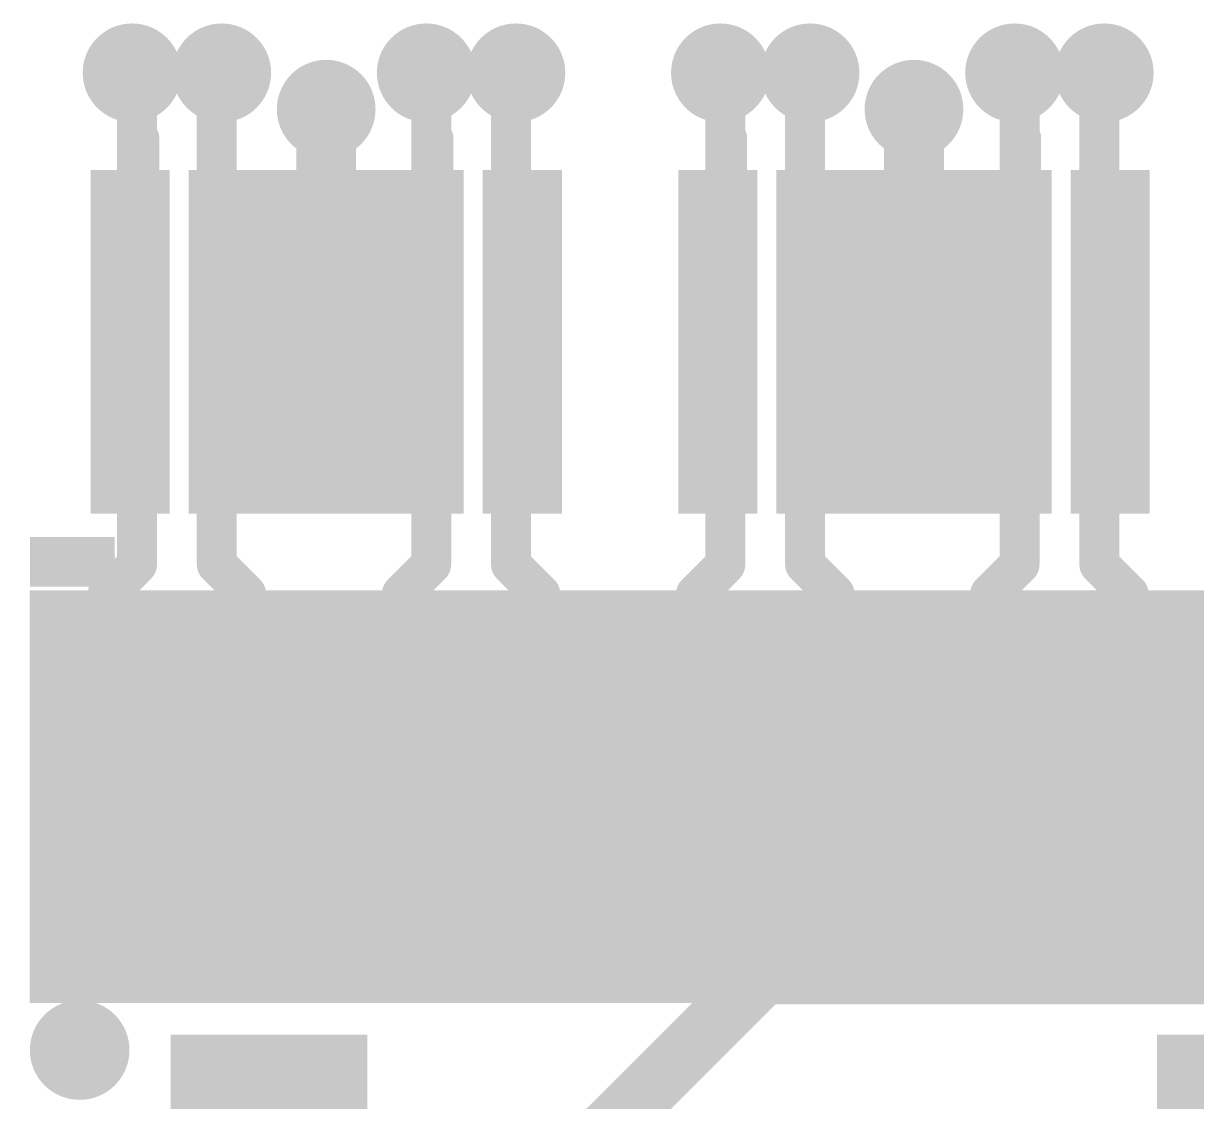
# Model space of a CAD drawing. Header units: millimetres. Extents: x -0.39 to 4.37, y -0.38 to 3.54.
# Drawn here: x 1.8195 to 2.055, y 3.0705 to 3.2869 of the extents above; entities that cross this region are included whole.
import ezdxf

# ---------------------------------------------------------------- set-up
doc = ezdxf.new("R2010")
doc.units = ezdxf.units.MM
doc.header["$MEASUREMENT"] = 0
for name, color, linetype in [('BottomLayer', 5, 'Continuous'), ('BottomPaste', 16, 'Continuous'), ('BottomSolder', 6, 'Continuous'), ('TopLayer', 1, 'Continuous'), ('TopOverlay', 2, 'Continuous'), ('TopPaste', 8, 'Continuous'), ('TopSolder', 216, 'Continuous'), ('ViaHoleLayer', 16, 'Continuous')]:
    doc.layers.add(name, color=color, linetype=linetype)

# ---------------------------------------------------------------- blocks, each defined once
blk = doc.blocks.new('SOT23_3_B_201')
at = {"layer": 'BottomLayer'}
for points in [[(-0.02166, 0.02657), (-0.05316, 0.02657), (-0.05316, 0.05807), (-0.02166, 0.05807)], [(0.05314, 0.02657), (0.02165, 0.02657), (0.02165, 0.05807), (0.05314, 0.05807)], [(0.01574, -0.05807), (-0.01575, -0.05807), (-0.01575, -0.02657), (0.01574, -0.02657)]]:
    blk.add_hatch(color=5, dxfattribs=at).paths.add_polyline_path(points)
at = {"layer": 'BottomPaste'}
for points in [[(-0.02166, 0.02657), (-0.05316, 0.02657), (-0.05316, 0.05807), (-0.02166, 0.05807)], [(0.05314, 0.02657), (0.02165, 0.02657), (0.02165, 0.05807), (0.05314, 0.05807)], [(0.01574, -0.05807), (-0.01575, -0.05807), (-0.01575, -0.02657), (0.01574, -0.02657)]]:
    blk.add_hatch(color=16, dxfattribs=at).paths.add_polyline_path(points)
at = {"layer": 'BottomSolder'}
for points in [[(-0.01766, 0.02257), (-0.05716, 0.02257), (-0.05716, 0.06207), (-0.01766, 0.06207)], [(0.05714, 0.02257), (0.01765, 0.02257), (0.01765, 0.06207), (0.05714, 0.06207)], [(0.01974, -0.06207), (-0.01975, -0.06207), (-0.01975, -0.02257), (0.01974, -0.02257)]]:
    blk.add_hatch(color=6, dxfattribs=at).paths.add_polyline_path(points)
blk = doc.blocks.new('SOT23_3_B_203')
at = {"layer": 'BottomLayer'}
for points in [[(-0.02166, 0.02657), (-0.05316, 0.02657), (-0.05316, 0.05807), (-0.02166, 0.05807)], [(0.05314, 0.02657), (0.02165, 0.02657), (0.02165, 0.05807), (0.05314, 0.05807)], [(0.01574, -0.05807), (-0.01575, -0.05807), (-0.01575, -0.02657), (0.01574, -0.02657)]]:
    blk.add_hatch(color=5, dxfattribs=at).paths.add_polyline_path(points)
at = {"layer": 'BottomPaste'}
for points in [[(-0.02166, 0.02657), (-0.05316, 0.02657), (-0.05316, 0.05807), (-0.02166, 0.05807)], [(0.05314, 0.02657), (0.02165, 0.02657), (0.02165, 0.05807), (0.05314, 0.05807)], [(0.01574, -0.05807), (-0.01575, -0.05807), (-0.01575, -0.02657), (0.01574, -0.02657)]]:
    blk.add_hatch(color=16, dxfattribs=at).paths.add_polyline_path(points)
at = {"layer": 'BottomSolder'}
for points in [[(-0.01766, 0.02257), (-0.05716, 0.02257), (-0.05716, 0.06207), (-0.01766, 0.06207)], [(0.05714, 0.02257), (0.01765, 0.02257), (0.01765, 0.06207), (0.05714, 0.06207)], [(0.01974, -0.06207), (-0.01975, -0.06207), (-0.01975, -0.02257), (0.01974, -0.02257)]]:
    blk.add_hatch(color=6, dxfattribs=at).paths.add_polyline_path(points)
blk = doc.blocks.new('10029449_111RLF_236')
at = {"layer": 'TopLayer'}
for points in [[(-0.04528, 0.15354), (-0.03346, 0.15354), (-0.03346, 0.07874), (-0.04528, 0.07874)], [(-0.02559, 0.15354), (-0.01378, 0.15354), (-0.01378, 0.07874), (-0.02559, 0.07874)], [(-0.00591, 0.15354), (0.00591, 0.15354), (0.00591, 0.07874), (-0.00591, 0.07874)], [(0.01378, 0.15354), (0.02559, 0.15354), (0.02559, 0.07874), (0.01378, 0.07874)], [(0.03346, 0.15354), (0.04528, 0.15354), (0.04528, 0.07874), (0.03346, 0.07874)], [(0.05315, 0.15354), (0.06496, 0.15354), (0.06496, 0.07874), (0.05315, 0.07874)], [(0.07283, 0.15354), (0.08465, 0.15354), (0.08465, 0.07874), (0.07283, 0.07874)], [(0.09252, 0.15354), (0.10433, 0.15354), (0.10433, 0.07874), (0.09252, 0.07874)], [(0.1122, 0.15354), (0.12402, 0.15354), (0.12402, 0.07874), (0.1122, 0.07874)], [(0.13189, 0.15354), (0.1437, 0.15354), (0.1437, 0.07874), (0.13189, 0.07874)], [(0.15157, 0.15354), (0.16339, 0.15354), (0.16339, 0.07874), (0.15157, 0.07874)], [(0.17126, 0.15354), (0.18307, 0.15354), (0.18307, 0.07874), (0.17126, 0.07874)]]:
    blk.add_hatch(color=1, dxfattribs=at).paths.add_polyline_path(points)
at = {"layer": 'TopOverlay'}
blk.add_hatch(color=2, dxfattribs=at).paths.add_polyline_path([(0.17, 0.064), (0.187, 0.064), (0.187, 0.074), (0.17, 0.074)])
at = {"layer": 'TopPaste'}
for points in [[(-0.04528, 0.15354), (-0.03346, 0.15354), (-0.03346, 0.07874), (-0.04528, 0.07874)], [(-0.02559, 0.15354), (-0.01378, 0.15354), (-0.01378, 0.07874), (-0.02559, 0.07874)], [(-0.00591, 0.15354), (0.00591, 0.15354), (0.00591, 0.07874), (-0.00591, 0.07874)], [(0.01378, 0.15354), (0.02559, 0.15354), (0.02559, 0.07874), (0.01378, 0.07874)], [(0.03346, 0.15354), (0.04528, 0.15354), (0.04528, 0.07874), (0.03346, 0.07874)], [(0.05315, 0.15354), (0.06496, 0.15354), (0.06496, 0.07874), (0.05315, 0.07874)], [(0.07283, 0.15354), (0.08465, 0.15354), (0.08465, 0.07874), (0.07283, 0.07874)], [(0.09252, 0.15354), (0.10433, 0.15354), (0.10433, 0.07874), (0.09252, 0.07874)], [(0.1122, 0.15354), (0.12402, 0.15354), (0.12402, 0.07874), (0.1122, 0.07874)], [(0.13189, 0.15354), (0.1437, 0.15354), (0.1437, 0.07874), (0.13189, 0.07874)], [(0.15157, 0.15354), (0.16339, 0.15354), (0.16339, 0.07874), (0.15157, 0.07874)], [(0.17126, 0.15354), (0.18307, 0.15354), (0.18307, 0.07874), (0.17126, 0.07874)]]:
    blk.add_hatch(color=8, dxfattribs=at).paths.add_polyline_path(points)
at = {"layer": 'TopSolder'}
for points in [[(-0.04928, 0.15754), (-0.02946, 0.15754), (-0.02946, 0.07474), (-0.04928, 0.07474)], [(-0.02959, 0.15754), (-0.00978, 0.15754), (-0.00978, 0.07474), (-0.02959, 0.07474)], [(-0.00991, 0.15754), (0.00991, 0.15754), (0.00991, 0.07474), (-0.00991, 0.07474)], [(0.00978, 0.15754), (0.02959, 0.15754), (0.02959, 0.07474), (0.00978, 0.07474)], [(0.02946, 0.15754), (0.04928, 0.15754), (0.04928, 0.07474), (0.02946, 0.07474)], [(0.04915, 0.15754), (0.06896, 0.15754), (0.06896, 0.07474), (0.04915, 0.07474)], [(0.06883, 0.15754), (0.08865, 0.15754), (0.08865, 0.07474), (0.06883, 0.07474)], [(0.08852, 0.15754), (0.10833, 0.15754), (0.10833, 0.07474), (0.08852, 0.07474)], [(0.1082, 0.15754), (0.12802, 0.15754), (0.12802, 0.07474), (0.1082, 0.07474)], [(0.12789, 0.15754), (0.1477, 0.15754), (0.1477, 0.07474), (0.12789, 0.07474)], [(0.14758, 0.15754), (0.16739, 0.15754), (0.16739, 0.07474), (0.14758, 0.07474)], [(0.16726, 0.15754), (0.18707, 0.15754), (0.18707, 0.07474), (0.16726, 0.07474)]]:
    blk.add_hatch(color=216, dxfattribs=at).paths.add_polyline_path(points)
at = {"layer": 'TopOverlay'}
for points, const_width in [([(0.182, 0.167, 1), (0.172, 0.167, 1)], 0.01), ([(0.1695, 0.167, 1), (0.1745, 0.167, 1)], 0.005), ([(0.1795, 0.167, 1), (0.1845, 0.167, 1)], 0.005)]:
    blk.add_lwpolyline(points, format="xyb", close=True, dxfattribs=dict(at, const_width=const_width))
blk = doc.blocks.new('_SON_10_B_256')
at = {"layer": 'BottomLayer'}
for points in [[(-0.03051, 0.04331), (-0.00394, 0.04331), (-0.00394, 0.03543), (-0.03051, 0.03543)], [(0.00394, 0.04331), (0.03051, 0.04331), (0.03051, 0.03543), (0.00394, 0.03543)], [(-0.03051, 0.02362), (-0.00394, 0.02362), (-0.00394, 0.01575), (-0.03051, 0.01575)], [(0.00394, 0.02362), (0.03051, 0.02362), (0.03051, 0.01575), (0.00394, 0.01575)], [(-0.03051, 0.00787), (0.03051, 0.00787), (0.03051, -0.00787), (-0.03051, -0.00787)], [(-0.03051, -0.01575), (-0.00394, -0.01575), (-0.00394, -0.02362), (-0.03051, -0.02362)], [(0.00394, -0.01575), (0.03051, -0.01575), (0.03051, -0.02362), (0.00394, -0.02362)], [(-0.03051, -0.03543), (-0.00394, -0.03543), (-0.00394, -0.04331), (-0.03051, -0.04331)], [(0.00394, -0.03543), (0.03051, -0.03543), (0.03051, -0.04331), (0.00394, -0.04331)]]:
    blk.add_hatch(color=5, dxfattribs=at).paths.add_polyline_path(points)
at = {"layer": 'BottomPaste'}
for points in [[(-0.03051, 0.04331), (-0.00394, 0.04331), (-0.00394, 0.03543), (-0.03051, 0.03543)], [(0.00394, 0.04331), (0.03051, 0.04331), (0.03051, 0.03543), (0.00394, 0.03543)], [(-0.03051, 0.02362), (-0.00394, 0.02362), (-0.00394, 0.01575), (-0.03051, 0.01575)], [(0.00394, 0.02362), (0.03051, 0.02362), (0.03051, 0.01575), (0.00394, 0.01575)], [(-0.03051, 0.00787), (0.03051, 0.00787), (0.03051, -0.00787), (-0.03051, -0.00787)], [(-0.03051, -0.01575), (-0.00394, -0.01575), (-0.00394, -0.02362), (-0.03051, -0.02362)], [(0.00394, -0.01575), (0.03051, -0.01575), (0.03051, -0.02362), (0.00394, -0.02362)], [(-0.03051, -0.03543), (-0.00394, -0.03543), (-0.00394, -0.04331), (-0.03051, -0.04331)], [(0.00394, -0.03543), (0.03051, -0.03543), (0.03051, -0.04331), (0.00394, -0.04331)]]:
    blk.add_hatch(color=16, dxfattribs=at).paths.add_polyline_path(points)
at = {"layer": 'BottomSolder'}
for points in [[(-0.03451, 0.04731), (0.00006, 0.04731), (0.00006, 0.03143), (-0.03451, 0.03143)], [(-0.00006, 0.04731), (0.03451, 0.04731), (0.03451, 0.03143), (-0.00006, 0.03143)], [(-0.03451, 0.02762), (0.00006, 0.02762), (0.00006, 0.01175), (-0.03451, 0.01175)], [(-0.00006, 0.02762), (0.03451, 0.02762), (0.03451, 0.01175), (-0.00006, 0.01175)], [(-0.03451, 0.01187), (0.03451, 0.01187), (0.03451, -0.01187), (-0.03451, -0.01187)], [(-0.03451, -0.01175), (0.00006, -0.01175), (0.00006, -0.02762), (-0.03451, -0.02762)], [(-0.00006, -0.01175), (0.03451, -0.01175), (0.03451, -0.02762), (-0.00006, -0.02762)], [(-0.03451, -0.03143), (0.00006, -0.03143), (0.00006, -0.04731), (-0.03451, -0.04731)], [(-0.00006, -0.03143), (0.03451, -0.03143), (0.03451, -0.04731), (-0.00006, -0.04731)]]:
    blk.add_hatch(color=6, dxfattribs=at).paths.add_polyline_path(points)
blk = doc.blocks.new('_SON_10_B_257')
at = {"layer": 'BottomLayer'}
for points in [[(-0.03051, 0.04331), (-0.00394, 0.04331), (-0.00394, 0.03543), (-0.03051, 0.03543)], [(0.00394, 0.04331), (0.03051, 0.04331), (0.03051, 0.03543), (0.00394, 0.03543)], [(-0.03051, 0.02362), (-0.00394, 0.02362), (-0.00394, 0.01575), (-0.03051, 0.01575)], [(0.00394, 0.02362), (0.03051, 0.02362), (0.03051, 0.01575), (0.00394, 0.01575)], [(-0.03051, 0.00787), (0.03051, 0.00787), (0.03051, -0.00787), (-0.03051, -0.00787)], [(-0.03051, -0.01575), (-0.00394, -0.01575), (-0.00394, -0.02362), (-0.03051, -0.02362)], [(0.00394, -0.01575), (0.03051, -0.01575), (0.03051, -0.02362), (0.00394, -0.02362)], [(-0.03051, -0.03543), (-0.00394, -0.03543), (-0.00394, -0.04331), (-0.03051, -0.04331)], [(0.00394, -0.03543), (0.03051, -0.03543), (0.03051, -0.04331), (0.00394, -0.04331)]]:
    blk.add_hatch(color=5, dxfattribs=at).paths.add_polyline_path(points)
at = {"layer": 'BottomPaste'}
for points in [[(-0.03051, 0.04331), (-0.00394, 0.04331), (-0.00394, 0.03543), (-0.03051, 0.03543)], [(0.00394, 0.04331), (0.03051, 0.04331), (0.03051, 0.03543), (0.00394, 0.03543)], [(-0.03051, 0.02362), (-0.00394, 0.02362), (-0.00394, 0.01575), (-0.03051, 0.01575)], [(0.00394, 0.02362), (0.03051, 0.02362), (0.03051, 0.01575), (0.00394, 0.01575)], [(-0.03051, 0.00787), (0.03051, 0.00787), (0.03051, -0.00787), (-0.03051, -0.00787)], [(-0.03051, -0.01575), (-0.00394, -0.01575), (-0.00394, -0.02362), (-0.03051, -0.02362)], [(0.00394, -0.01575), (0.03051, -0.01575), (0.03051, -0.02362), (0.00394, -0.02362)], [(-0.03051, -0.03543), (-0.00394, -0.03543), (-0.00394, -0.04331), (-0.03051, -0.04331)], [(0.00394, -0.03543), (0.03051, -0.03543), (0.03051, -0.04331), (0.00394, -0.04331)]]:
    blk.add_hatch(color=16, dxfattribs=at).paths.add_polyline_path(points)
at = {"layer": 'BottomSolder'}
for points in [[(-0.03451, 0.04731), (0.00006, 0.04731), (0.00006, 0.03143), (-0.03451, 0.03143)], [(-0.00006, 0.04731), (0.03451, 0.04731), (0.03451, 0.03143), (-0.00006, 0.03143)], [(-0.03451, 0.02762), (0.00006, 0.02762), (0.00006, 0.01175), (-0.03451, 0.01175)], [(-0.00006, 0.02762), (0.03451, 0.02762), (0.03451, 0.01175), (-0.00006, 0.01175)], [(-0.03451, 0.01187), (0.03451, 0.01187), (0.03451, -0.01187), (-0.03451, -0.01187)], [(-0.03451, -0.01175), (0.00006, -0.01175), (0.00006, -0.02762), (-0.03451, -0.02762)], [(-0.00006, -0.01175), (0.03451, -0.01175), (0.03451, -0.02762), (-0.00006, -0.02762)], [(-0.03451, -0.03143), (0.00006, -0.03143), (0.00006, -0.04731), (-0.03451, -0.04731)], [(-0.00006, -0.03143), (0.03451, -0.03143), (0.03451, -0.04731), (-0.00006, -0.04731)]]:
    blk.add_hatch(color=6, dxfattribs=at).paths.add_polyline_path(points)

msp = doc.modelspace()

# ---------------------------------------------------------------- hatches: boundary and pattern name
at = {"layer": 'BottomLayer'}
h = msp.add_hatch(color=5, dxfattribs=at)
edge = h.paths.add_edge_path()
edge.add_arc((1.84134, 3.277), 0.00591, 0, 360)
h = msp.add_hatch(color=5, dxfattribs=at)
edge = h.paths.add_edge_path()
edge.add_arc((1.85934, 3.277), 0.00591, 0, 360)
h = msp.add_hatch(color=5, dxfattribs=at)
edge = h.paths.add_edge_path()
edge.add_arc((1.9004, 3.277), 0.00591, 0, 360)
h = msp.add_hatch(color=5, dxfattribs=at)
edge = h.paths.add_edge_path()
edge.add_arc((1.9184, 3.277), 0.00591, 0, 360)
h = msp.add_hatch(color=5, dxfattribs=at)
edge = h.paths.add_edge_path()
edge.add_arc((1.95945, 3.277), 0.00591, 0, 360)
h = msp.add_hatch(color=5, dxfattribs=at)
edge = h.paths.add_edge_path()
edge.add_arc((1.97745, 3.277), 0.00591, 0, 360)
h = msp.add_hatch(color=5, dxfattribs=at)
edge = h.paths.add_edge_path()
edge.add_arc((2.01851, 3.277), 0.00591, 0, 360)
h = msp.add_hatch(color=5, dxfattribs=at)
edge = h.paths.add_edge_path()
edge.add_arc((2.03651, 3.277), 0.00591, 0, 360)
h = msp.add_hatch(color=5, dxfattribs=at)
edge = h.paths.add_edge_path()
edge.add_arc((1.88031, 3.26969), 0.00591, 0, 360)
h = msp.add_hatch(color=5, dxfattribs=at)
edge = h.paths.add_edge_path()
edge.add_arc((1.99831, 3.26969), 0.00591, 0, 360)
h = msp.add_hatch(color=5, dxfattribs=at)
edge = h.paths.add_edge_path()
edge.add_arc((1.85, 3.131), 0.00591, 0, 360)
h = msp.add_hatch(color=5, dxfattribs=at)
edge = h.paths.add_edge_path()
edge.add_arc((1.909, 3.131), 0.00591, 0, 360)
h = msp.add_hatch(color=5, dxfattribs=at)
edge = h.paths.add_edge_path()
edge.add_arc((1.969, 3.131), 0.00591, 0, 360)
h = msp.add_hatch(color=5, dxfattribs=at)
edge = h.paths.add_edge_path()
edge.add_arc((2.02507, 3.131), 0.00591, 0, 360)
at = {"layer": 'BottomSolder'}
h = msp.add_hatch(color=6, dxfattribs=at)
edge = h.paths.add_edge_path()
edge.add_arc((1.84134, 3.277), 0.00991, 0, 360)
h = msp.add_hatch(color=6, dxfattribs=at)
edge = h.paths.add_edge_path()
edge.add_arc((1.85934, 3.277), 0.00991, 0, 360)
h = msp.add_hatch(color=6, dxfattribs=at)
edge = h.paths.add_edge_path()
edge.add_arc((1.9004, 3.277), 0.00991, 0, 360)
h = msp.add_hatch(color=6, dxfattribs=at)
edge = h.paths.add_edge_path()
edge.add_arc((1.9184, 3.277), 0.00991, 0, 360)
h = msp.add_hatch(color=6, dxfattribs=at)
edge = h.paths.add_edge_path()
edge.add_arc((1.95945, 3.277), 0.00991, 0, 360)
h = msp.add_hatch(color=6, dxfattribs=at)
edge = h.paths.add_edge_path()
edge.add_arc((1.97745, 3.277), 0.00991, 0, 360)
h = msp.add_hatch(color=6, dxfattribs=at)
edge = h.paths.add_edge_path()
edge.add_arc((2.01851, 3.277), 0.00991, 0, 360)
h = msp.add_hatch(color=6, dxfattribs=at)
edge = h.paths.add_edge_path()
edge.add_arc((2.03651, 3.277), 0.00991, 0, 360)
h = msp.add_hatch(color=6, dxfattribs=at)
edge = h.paths.add_edge_path()
edge.add_arc((1.88031, 3.26969), 0.00991, 0, 360)
h = msp.add_hatch(color=6, dxfattribs=at)
edge = h.paths.add_edge_path()
edge.add_arc((1.99831, 3.26969), 0.00991, 0, 360)
h = msp.add_hatch(color=6, dxfattribs=at)
edge = h.paths.add_edge_path()
edge.add_arc((1.85, 3.131), 0.00991, 0, 360)
h = msp.add_hatch(color=6, dxfattribs=at)
edge = h.paths.add_edge_path()
edge.add_arc((1.909, 3.131), 0.00991, 0, 360)
h = msp.add_hatch(color=6, dxfattribs=at)
edge = h.paths.add_edge_path()
edge.add_arc((1.969, 3.131), 0.00991, 0, 360)
h = msp.add_hatch(color=6, dxfattribs=at)
edge = h.paths.add_edge_path()
edge.add_arc((2.02507, 3.131), 0.00991, 0, 360)
at = {"layer": 'TopLayer'}
h = msp.add_hatch(color=1, dxfattribs=at)
edge = h.paths.add_edge_path()
edge.add_arc((1.84134, 3.277), 0.00591, 0, 360)
h = msp.add_hatch(color=1, dxfattribs=at)
edge = h.paths.add_edge_path()
edge.add_arc((1.85934, 3.277), 0.00591, 0, 360)
h = msp.add_hatch(color=1, dxfattribs=at)
edge = h.paths.add_edge_path()
edge.add_arc((1.9004, 3.277), 0.00591, 0, 360)
h = msp.add_hatch(color=1, dxfattribs=at)
edge = h.paths.add_edge_path()
edge.add_arc((1.9184, 3.277), 0.00591, 0, 360)
h = msp.add_hatch(color=1, dxfattribs=at)
edge = h.paths.add_edge_path()
edge.add_arc((1.95945, 3.277), 0.00591, 0, 360)
h = msp.add_hatch(color=1, dxfattribs=at)
edge = h.paths.add_edge_path()
edge.add_arc((1.97745, 3.277), 0.00591, 0, 360)
h = msp.add_hatch(color=1, dxfattribs=at)
edge = h.paths.add_edge_path()
edge.add_arc((2.01851, 3.277), 0.00591, 0, 360)
h = msp.add_hatch(color=1, dxfattribs=at)
edge = h.paths.add_edge_path()
edge.add_arc((2.03651, 3.277), 0.00591, 0, 360)
h = msp.add_hatch(color=1, dxfattribs=at)
edge = h.paths.add_edge_path()
edge.add_arc((1.88031, 3.26969), 0.00591, 0, 360)
h = msp.add_hatch(color=1, dxfattribs=at)
edge = h.paths.add_edge_path()
edge.add_arc((1.99831, 3.26969), 0.00591, 0, 360)
h = msp.add_hatch(color=1, dxfattribs=at)
edge = h.paths.add_edge_path()
edge.add_arc((1.85, 3.131), 0.00591, 0, 360)
h = msp.add_hatch(color=1, dxfattribs=at)
edge = h.paths.add_edge_path()
edge.add_arc((1.909, 3.131), 0.00591, 0, 360)
h = msp.add_hatch(color=1, dxfattribs=at)
edge = h.paths.add_edge_path()
edge.add_arc((1.969, 3.131), 0.00591, 0, 360)
h = msp.add_hatch(color=1, dxfattribs=at)
edge = h.paths.add_edge_path()
edge.add_arc((2.02507, 3.131), 0.00591, 0, 360)
at = {"layer": 'TopSolder'}
h = msp.add_hatch(color=216, dxfattribs=at)
edge = h.paths.add_edge_path()
edge.add_arc((1.84134, 3.277), 0.00991, 0, 360)
h = msp.add_hatch(color=216, dxfattribs=at)
edge = h.paths.add_edge_path()
edge.add_arc((1.85934, 3.277), 0.00991, 0, 360)
h = msp.add_hatch(color=216, dxfattribs=at)
edge = h.paths.add_edge_path()
edge.add_arc((1.9004, 3.277), 0.00991, 0, 360)
h = msp.add_hatch(color=216, dxfattribs=at)
edge = h.paths.add_edge_path()
edge.add_arc((1.9184, 3.277), 0.00991, 0, 360)
h = msp.add_hatch(color=216, dxfattribs=at)
edge = h.paths.add_edge_path()
edge.add_arc((1.95945, 3.277), 0.00991, 0, 360)
h = msp.add_hatch(color=216, dxfattribs=at)
edge = h.paths.add_edge_path()
edge.add_arc((1.97745, 3.277), 0.00991, 0, 360)
h = msp.add_hatch(color=216, dxfattribs=at)
edge = h.paths.add_edge_path()
edge.add_arc((2.01851, 3.277), 0.00991, 0, 360)
h = msp.add_hatch(color=216, dxfattribs=at)
edge = h.paths.add_edge_path()
edge.add_arc((2.03651, 3.277), 0.00991, 0, 360)
h = msp.add_hatch(color=216, dxfattribs=at)
edge = h.paths.add_edge_path()
edge.add_arc((1.88031, 3.26969), 0.00991, 0, 360)
h = msp.add_hatch(color=216, dxfattribs=at)
edge = h.paths.add_edge_path()
edge.add_arc((1.99831, 3.26969), 0.00991, 0, 360)
h = msp.add_hatch(color=216, dxfattribs=at)
edge = h.paths.add_edge_path()
edge.add_arc((1.85, 3.131), 0.00991, 0, 360)
h = msp.add_hatch(color=216, dxfattribs=at)
edge = h.paths.add_edge_path()
edge.add_arc((1.909, 3.131), 0.00991, 0, 360)
h = msp.add_hatch(color=216, dxfattribs=at)
edge = h.paths.add_edge_path()
edge.add_arc((1.969, 3.131), 0.00991, 0, 360)
h = msp.add_hatch(color=216, dxfattribs=at)
edge = h.paths.add_edge_path()
edge.add_arc((2.02507, 3.131), 0.00991, 0, 360)
at = {"layer": 'ViaHoleLayer'}
h = msp.add_hatch(color=16, dxfattribs=at)
edge = h.paths.add_edge_path()
edge.add_arc((1.84134, 3.277), 0.00394, 0, 360)
h = msp.add_hatch(color=16, dxfattribs=at)
edge = h.paths.add_edge_path()
edge.add_arc((1.85934, 3.277), 0.00394, 0, 360)
h = msp.add_hatch(color=16, dxfattribs=at)
edge = h.paths.add_edge_path()
edge.add_arc((1.9004, 3.277), 0.00394, 0, 360)
h = msp.add_hatch(color=16, dxfattribs=at)
edge = h.paths.add_edge_path()
edge.add_arc((1.9184, 3.277), 0.00394, 0, 360)
h = msp.add_hatch(color=16, dxfattribs=at)
edge = h.paths.add_edge_path()
edge.add_arc((1.95945, 3.277), 0.00394, 0, 360)
h = msp.add_hatch(color=16, dxfattribs=at)
edge = h.paths.add_edge_path()
edge.add_arc((1.97745, 3.277), 0.00394, 0, 360)
h = msp.add_hatch(color=16, dxfattribs=at)
edge = h.paths.add_edge_path()
edge.add_arc((2.01851, 3.277), 0.00394, 0, 360)
h = msp.add_hatch(color=16, dxfattribs=at)
edge = h.paths.add_edge_path()
edge.add_arc((2.03651, 3.277), 0.00394, 0, 360)
h = msp.add_hatch(color=16, dxfattribs=at)
edge = h.paths.add_edge_path()
edge.add_arc((1.88031, 3.26969), 0.00394, 0, 360)
h = msp.add_hatch(color=16, dxfattribs=at)
edge = h.paths.add_edge_path()
edge.add_arc((1.99831, 3.26969), 0.00394, 0, 360)
h = msp.add_hatch(color=16, dxfattribs=at)
edge = h.paths.add_edge_path()
edge.add_arc((1.85, 3.131), 0.00394, 0, 360)
h = msp.add_hatch(color=16, dxfattribs=at)
edge = h.paths.add_edge_path()
edge.add_arc((1.909, 3.131), 0.00394, 0, 360)
h = msp.add_hatch(color=16, dxfattribs=at)
edge = h.paths.add_edge_path()
edge.add_arc((1.969, 3.131), 0.00394, 0, 360)
h = msp.add_hatch(color=16, dxfattribs=at)
edge = h.paths.add_edge_path()
edge.add_arc((2.02507, 3.131), 0.00394, 0, 360)

# ---------------------------------------------------------------- linework, layer by layer
at = {"layer": 'BottomLayer'}
for points, const_width in [([(1.84256, 3.26522), (1.84256, 3.27589)], 0.006), ([(1.85834, 3.26455), (1.85834, 3.27589)], 0.006), ([(1.90162, 3.26522), (1.90162, 3.27589)], 0.006), ([(1.9174, 3.26455), (1.9174, 3.27589)], 0.006), ([(1.95945, 3.277), (1.96056, 3.27589)], 0.006), ([(1.96056, 3.26522), (1.96056, 3.27589)], 0.006), ([(1.97634, 3.27589), (1.97745, 3.277)], 0.006), ([(1.97634, 3.26455), (1.97634, 3.27589)], 0.006), ([(2.01962, 3.26522), (2.01962, 3.27589)], 0.006), ([(2.0354, 3.26455), (2.0354, 3.27589)], 0.006), ([(1.88031, 3.223), (1.88031, 3.26969)], 0.012), ([(1.99831, 3.223), (1.99831, 3.26969)], 0.012), ([(1.84379, 3.25242), (1.84379, 3.264)], 0.006), ([(1.85779, 3.25242), (1.85779, 3.264)], 0.006), ([(1.90284, 3.25242), (1.90284, 3.264)], 0.006), ([(1.91684, 3.25242), (1.91684, 3.264)], 0.006), ([(1.96056, 3.26522), (1.96179, 3.264)], 0.006), ([(1.96179, 3.25242), (1.96179, 3.264)], 0.006), ([(1.97579, 3.264), (1.97634, 3.26455)], 0.006), ([(1.97579, 3.25242), (1.97579, 3.264)], 0.006), ([(2.02084, 3.25242), (2.02084, 3.264)], 0.006), ([(2.03484, 3.25242), (2.03484, 3.264)], 0.006), ([(1.95894, 3.24957), (1.96179, 3.25242)], 0.006), ([(1.97579, 3.25242), (1.97863, 3.24957)], 0.006), ([(1.95894, 3.24022), (1.95894, 3.24957)], 0.006), ([(1.97863, 3.24022), (1.97863, 3.24957)], 0.006), ([(1.84094, 3.20578), (1.84094, 3.23727)], 0.006), ([(1.86063, 3.20578), (1.86063, 3.23727)], 0.006), ([(1.9, 3.20578), (1.9, 3.23727)], 0.006), ([(1.91969, 3.20578), (1.91969, 3.23727)], 0.006), ([(1.95894, 3.20578), (1.95894, 3.23727)], 0.006), ([(1.97863, 3.20578), (1.97863, 3.23727)], 0.006), ([(2.018, 3.20578), (2.018, 3.23727)], 0.006), ([(2.03769, 3.20578), (2.03769, 3.23727)], 0.006), ([(1.93615, 3.06415), (1.968, 3.096)], 0.012), ([(1.968, 3.096), (2.093, 3.096)], 0.012)]:
    msp.add_lwpolyline(points, dxfattribs=dict(at, const_width=const_width))
for points, const_width in [([(1.84106, 3.27589, 1), (1.84406, 3.27589, 1)], 0.003), ([(1.85684, 3.27589, 1), (1.85984, 3.27589, 1)], 0.003), ([(1.90012, 3.27589, 1), (1.90312, 3.27589, 1)], 0.003), ([(1.9159, 3.27589, 1), (1.9189, 3.27589, 1)], 0.003), ([(1.95795, 3.277, 1), (1.96095, 3.277, 1)], 0.003), ([(1.95906, 3.27589, 1), (1.96206, 3.27589, 1)], 0.003), ([(1.95906, 3.27589, 1), (1.96206, 3.27589, 1)], 0.003), ([(1.97484, 3.27589, 1), (1.97784, 3.27589, 1)], 0.003), ([(1.97484, 3.27589, 1), (1.97784, 3.27589, 1)], 0.003), ([(1.97595, 3.277, 1), (1.97895, 3.277, 1)], 0.003), ([(2.01812, 3.27589, 1), (2.02112, 3.27589, 1)], 0.003), ([(2.0339, 3.27589, 1), (2.0369, 3.27589, 1)], 0.003), ([(1.87731, 3.26969, 1), (1.88331, 3.26969, 1)], 0.006), ([(1.99531, 3.26969, 1), (2.00131, 3.26969, 1)], 0.006), ([(1.84106, 3.26522, 1), (1.84406, 3.26522, 1)], 0.003), ([(1.84229, 3.264, 1), (1.84529, 3.264, 1)], 0.003), ([(1.85629, 3.264, 1), (1.85929, 3.264, 1)], 0.003), ([(1.85684, 3.26455, 1), (1.85984, 3.26455, 1)], 0.003), ([(1.90012, 3.26522, 1), (1.90312, 3.26522, 1)], 0.003), ([(1.90134, 3.264, 1), (1.90434, 3.264, 1)], 0.003), ([(1.91534, 3.264, 1), (1.91834, 3.264, 1)], 0.003), ([(1.9159, 3.26455, 1), (1.9189, 3.26455, 1)], 0.003), ([(1.95906, 3.26522, 1), (1.96206, 3.26522, 1)], 0.003), ([(1.95906, 3.26522, 1), (1.96206, 3.26522, 1)], 0.003), ([(1.96029, 3.264, 1), (1.96329, 3.264, 1)], 0.003), ([(1.96029, 3.264, 1), (1.96329, 3.264, 1)], 0.003), ([(1.97429, 3.264, 1), (1.97729, 3.264, 1)], 0.003), ([(1.97429, 3.264, 1), (1.97729, 3.264, 1)], 0.003), ([(1.97484, 3.26455, 1), (1.97784, 3.26455, 1)], 0.003), ([(1.97484, 3.26455, 1), (1.97784, 3.26455, 1)], 0.003), ([(2.01812, 3.26522, 1), (2.02112, 3.26522, 1)], 0.003), ([(2.01934, 3.264, 1), (2.02234, 3.264, 1)], 0.003), ([(2.03334, 3.264, 1), (2.03634, 3.264, 1)], 0.003), ([(2.0339, 3.26455, 1), (2.0369, 3.26455, 1)], 0.003), ([(1.84229, 3.25242, 1), (1.84529, 3.25242, 1)], 0.003), ([(1.85629, 3.25242, 1), (1.85929, 3.25242, 1)], 0.003), ([(1.90134, 3.25242, 1), (1.90434, 3.25242, 1)], 0.003), ([(1.91534, 3.25242, 1), (1.91834, 3.25242, 1)], 0.003), ([(1.96029, 3.25242, 1), (1.96329, 3.25242, 1)], 0.003), ([(1.96029, 3.25242, 1), (1.96329, 3.25242, 1)], 0.003), ([(1.97429, 3.25242, 1), (1.97729, 3.25242, 1)], 0.003), ([(1.97429, 3.25242, 1), (1.97729, 3.25242, 1)], 0.003), ([(2.01934, 3.25242, 1), (2.02234, 3.25242, 1)], 0.003), ([(2.03334, 3.25242, 1), (2.03634, 3.25242, 1)], 0.003), ([(1.95744, 3.24957, 1), (1.96044, 3.24957, 1)], 0.003), ([(1.95744, 3.24957, 1), (1.96044, 3.24957, 1)], 0.003), ([(1.97713, 3.24957, 1), (1.98013, 3.24957, 1)], 0.003), ([(1.97713, 3.24957, 1), (1.98013, 3.24957, 1)], 0.003), ([(1.95744, 3.24022, 1), (1.96044, 3.24022, 1)], 0.003), ([(1.97713, 3.24022, 1), (1.98013, 3.24022, 1)], 0.003), ([(1.83944, 3.23727, 1), (1.84244, 3.23727, 1)], 0.003), ([(1.85913, 3.23727, 1), (1.86213, 3.23727, 1)], 0.003), ([(1.8985, 3.23727, 1), (1.9015, 3.23727, 1)], 0.003), ([(1.91819, 3.23727, 1), (1.92118, 3.23727, 1)], 0.003), ([(1.95744, 3.23727, 1), (1.96044, 3.23727, 1)], 0.003), ([(1.97713, 3.23727, 1), (1.98013, 3.23727, 1)], 0.003), ([(2.0165, 3.23727, 1), (2.0195, 3.23727, 1)], 0.003), ([(2.03619, 3.23727, 1), (2.03918, 3.23727, 1)], 0.003), ([(1.87731, 3.223, 1), (1.88331, 3.223, 1)], 0.006), ([(1.99531, 3.223, 1), (2.00131, 3.223, 1)], 0.006), ([(1.83944, 3.20578, 1), (1.84244, 3.20578, 1)], 0.003), ([(1.85913, 3.20578, 1), (1.86213, 3.20578, 1)], 0.003), ([(1.8985, 3.20578, 1), (1.9015, 3.20578, 1)], 0.003), ([(1.91819, 3.20578, 1), (1.92118, 3.20578, 1)], 0.003), ([(1.95744, 3.20578, 1), (1.96044, 3.20578, 1)], 0.003), ([(1.97713, 3.20578, 1), (1.98013, 3.20578, 1)], 0.003), ([(2.0165, 3.20578, 1), (2.0195, 3.20578, 1)], 0.003), ([(2.03619, 3.20578, 1), (2.03918, 3.20578, 1)], 0.003), ([(1.965, 3.096, 1), (1.971, 3.096, 1)], 0.006), ([(1.965, 3.096, 1), (1.971, 3.096, 1)], 0.006)]:
    msp.add_lwpolyline(points, format="xyb", close=True, dxfattribs=dict(at, const_width=const_width))
at = {"layer": 'TopLayer', "const_width": 0.008}
for points in [[(1.84234, 3.1783), (1.84234, 3.277)], [(1.85834, 3.1783), (1.85834, 3.277)], [(1.9014, 3.1783), (1.9014, 3.277)], [(1.9174, 3.1783), (1.9174, 3.277)], [(1.96045, 3.1783), (1.96045, 3.277)], [(1.97645, 3.1783), (1.97645, 3.277)], [(2.01951, 3.1783), (2.01951, 3.277)], [(2.03551, 3.1783), (2.03551, 3.277)], [(1.83644, 3.1724), (1.84234, 3.1783)], [(1.85834, 3.1783), (1.86425, 3.1724)], [(1.89549, 3.1724), (1.9014, 3.1783)], [(1.9174, 3.1783), (1.9233, 3.1724)], [(1.95455, 3.1724), (1.96045, 3.1783)], [(1.97645, 3.1783), (1.98236, 3.1724)], [(2.0136, 3.1724), (2.01951, 3.1783)], [(2.03551, 3.1783), (2.04141, 3.1724)], [(1.83644, 3.16896), (1.83644, 3.1724)], [(1.86425, 3.16896), (1.86425, 3.1724)], [(1.89549, 3.16896), (1.89549, 3.1724)], [(1.9233, 3.16896), (1.9233, 3.1724)], [(1.95455, 3.16896), (1.95455, 3.1724)], [(1.98236, 3.16896), (1.98236, 3.1724)], [(2.0136, 3.16896), (2.0136, 3.1724)], [(2.04141, 3.16896), (2.04141, 3.1724)], [(1.83066, 3.16318), (1.83644, 3.16896)], [(1.86425, 3.16896), (1.87003, 3.16318)], [(1.88971, 3.16318), (1.89549, 3.16896)], [(1.9233, 3.16896), (1.92908, 3.16318)], [(1.94877, 3.16318), (1.95455, 3.16896)], [(1.98236, 3.16896), (1.98814, 3.16318)], [(2.00782, 3.16318), (2.0136, 3.16896)], [(2.04141, 3.16896), (2.04719, 3.16318)], [(1.94877, 3.13168), (1.94877, 3.16318)], [(1.98814, 3.13168), (1.98814, 3.16318)], [(2.04719, 3.13168), (2.04719, 3.16318)]]:
    msp.add_lwpolyline(points, dxfattribs=at)
at = {"layer": 'TopLayer', "const_width": 0.004}
for points in [[(1.84034, 3.277, 1), (1.84434, 3.277, 1)], [(1.85634, 3.277, 1), (1.86034, 3.277, 1)], [(1.8994, 3.277, 1), (1.9034, 3.277, 1)], [(1.9154, 3.277, 1), (1.9194, 3.277, 1)], [(1.95845, 3.277, 1), (1.96245, 3.277, 1)], [(1.97445, 3.277, 1), (1.97845, 3.277, 1)], [(2.01751, 3.277, 1), (2.02151, 3.277, 1)], [(2.03351, 3.277, 1), (2.03751, 3.277, 1)], [(1.84034, 3.1783, 1), (1.84434, 3.1783, 1)], [(1.84034, 3.1783, 1), (1.84434, 3.1783, 1)], [(1.85634, 3.1783, 1), (1.86034, 3.1783, 1)], [(1.85634, 3.1783, 1), (1.86034, 3.1783, 1)], [(1.8994, 3.1783, 1), (1.9034, 3.1783, 1)], [(1.8994, 3.1783, 1), (1.9034, 3.1783, 1)], [(1.9154, 3.1783, 1), (1.9194, 3.1783, 1)], [(1.9154, 3.1783, 1), (1.9194, 3.1783, 1)], [(1.95845, 3.1783, 1), (1.96245, 3.1783, 1)], [(1.95845, 3.1783, 1), (1.96245, 3.1783, 1)], [(1.97445, 3.1783, 1), (1.97845, 3.1783, 1)], [(1.97445, 3.1783, 1), (1.97845, 3.1783, 1)], [(2.01751, 3.1783, 1), (2.02151, 3.1783, 1)], [(2.01751, 3.1783, 1), (2.02151, 3.1783, 1)], [(2.03351, 3.1783, 1), (2.03751, 3.1783, 1)], [(2.03351, 3.1783, 1), (2.03751, 3.1783, 1)], [(1.83444, 3.1724, 1), (1.83844, 3.1724, 1)], [(1.83444, 3.1724, 1), (1.83844, 3.1724, 1)], [(1.86225, 3.1724, 1), (1.86625, 3.1724, 1)], [(1.86225, 3.1724, 1), (1.86625, 3.1724, 1)], [(1.89349, 3.1724, 1), (1.89749, 3.1724, 1)], [(1.89349, 3.1724, 1), (1.89749, 3.1724, 1)], [(1.9213, 3.1724, 1), (1.9253, 3.1724, 1)], [(1.9213, 3.1724, 1), (1.9253, 3.1724, 1)], [(1.95255, 3.1724, 1), (1.95655, 3.1724, 1)], [(1.95255, 3.1724, 1), (1.95655, 3.1724, 1)], [(1.98036, 3.1724, 1), (1.98436, 3.1724, 1)], [(1.98036, 3.1724, 1), (1.98436, 3.1724, 1)], [(2.0116, 3.1724, 1), (2.0156, 3.1724, 1)], [(2.0116, 3.1724, 1), (2.0156, 3.1724, 1)], [(2.03941, 3.1724, 1), (2.04341, 3.1724, 1)], [(2.03941, 3.1724, 1), (2.04341, 3.1724, 1)], [(1.83444, 3.16896, 1), (1.83844, 3.16896, 1)], [(1.83444, 3.16896, 1), (1.83844, 3.16896, 1)], [(1.86225, 3.16896, 1), (1.86625, 3.16896, 1)], [(1.86225, 3.16896, 1), (1.86625, 3.16896, 1)], [(1.89349, 3.16896, 1), (1.89749, 3.16896, 1)], [(1.89349, 3.16896, 1), (1.89749, 3.16896, 1)], [(1.9213, 3.16896, 1), (1.9253, 3.16896, 1)], [(1.9213, 3.16896, 1), (1.9253, 3.16896, 1)], [(1.95255, 3.16896, 1), (1.95655, 3.16896, 1)], [(1.95255, 3.16896, 1), (1.95655, 3.16896, 1)], [(1.98036, 3.16896, 1), (1.98436, 3.16896, 1)], [(1.98036, 3.16896, 1), (1.98436, 3.16896, 1)], [(2.0116, 3.16896, 1), (2.0156, 3.16896, 1)], [(2.0116, 3.16896, 1), (2.0156, 3.16896, 1)], [(2.03941, 3.16896, 1), (2.04341, 3.16896, 1)], [(2.03941, 3.16896, 1), (2.04341, 3.16896, 1)], [(1.82866, 3.16318, 1), (1.83266, 3.16318, 1)], [(1.86803, 3.16318, 1), (1.87203, 3.16318, 1)], [(1.88771, 3.16318, 1), (1.89171, 3.16318, 1)], [(1.92708, 3.16318, 1), (1.93108, 3.16318, 1)], [(1.94677, 3.16318, 1), (1.95077, 3.16318, 1)], [(1.94677, 3.16318, 1), (1.95077, 3.16318, 1)], [(1.98614, 3.16318, 1), (1.99014, 3.16318, 1)], [(1.98614, 3.16318, 1), (1.99014, 3.16318, 1)], [(2.00582, 3.16318, 1), (2.00982, 3.16318, 1)], [(2.04519, 3.16318, 1), (2.04919, 3.16318, 1)], [(2.04519, 3.16318, 1), (2.04919, 3.16318, 1)], [(1.94677, 3.13168, 1), (1.95077, 3.13168, 1)], [(1.98614, 3.13168, 1), (1.99014, 3.13168, 1)], [(2.04519, 3.13168, 1), (2.04919, 3.13168, 1)]]:
    msp.add_lwpolyline(points, format="xyb", close=True, dxfattribs=at)

# ---------------------------------------------------------------- block references
for name, p, rotation in [('10029449_111RLF_236', (2.00782, 3.24782), 180), ('_SON_10_B_257', (1.88031, 3.223), 270), ('_SON_10_B_256', (1.99831, 3.223), 270), ('SOT23_3_B_201', (1.86882, 3.02182), 180), ('SOT23_3_B_203', (2.06682, 3.02182), 180)]:
    msp.add_blockref(name, p, dxfattribs=dict(rotation=rotation))

doc.saveas('drawing.dxf')
